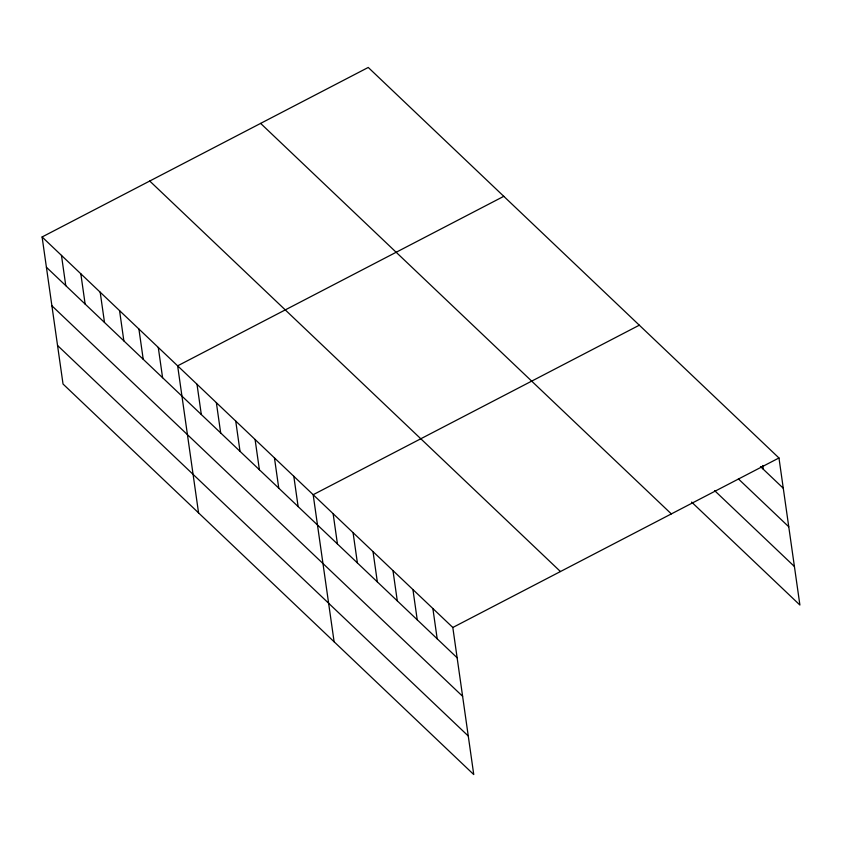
<?xml version="1.0" encoding="UTF-8"?>
<svg xmlns="http://www.w3.org/2000/svg" width="842" height="842" viewBox="0 0 842 842"><rect width="100%" height="100%" fill="white"/><g stroke="black" fill="none" stroke-linecap="round" stroke-linejoin="round"><path stroke-width="1.26" d="M42.1 236.97L452.817 627.479L473.751 774.545L63.034 384.026L42.1 236.97L368.249 67.455L778.966 457.974L799.9 605.03L691.608 502.064M503.79 196.323L177.641 365.838L198.565 512.904M639.32 325.191L313.171 494.707L334.106 641.772M452.817 627.479L778.966 457.974M760.484 466.573L783.281 488.255M738.413 478.919L788.765 526.787M714.616 490.623L794.416 566.498M260.62 123.395L671.337 513.904M149.729 181.03L560.446 571.539M46.415 267.251L457.132 657.77M51.899 305.793L462.616 696.302M57.551 345.494L468.268 736.003M762.789 465.5L763.326 469.289M432.872 608.513L437.187 638.794M412.927 589.547L417.232 619.828M392.972 570.581L397.287 600.862M373.027 551.615L377.332 581.896M353.072 532.639L357.387 562.93M333.127 513.673L337.432 543.964M293.816 476.298L298.121 506.579M274.45 457.89L278.765 488.171M255.084 439.482L259.399 469.762M235.728 421.063L240.033 451.354M216.362 402.655L220.678 432.946M196.996 384.247L201.312 414.527M158.275 347.43L162.59 377.711M138.909 329.022L143.224 359.302M119.553 310.603L123.858 340.894M100.187 292.195L104.503 322.486M80.821 273.787L85.137 304.067M61.466 255.379L65.771 285.659"/></g></svg>
